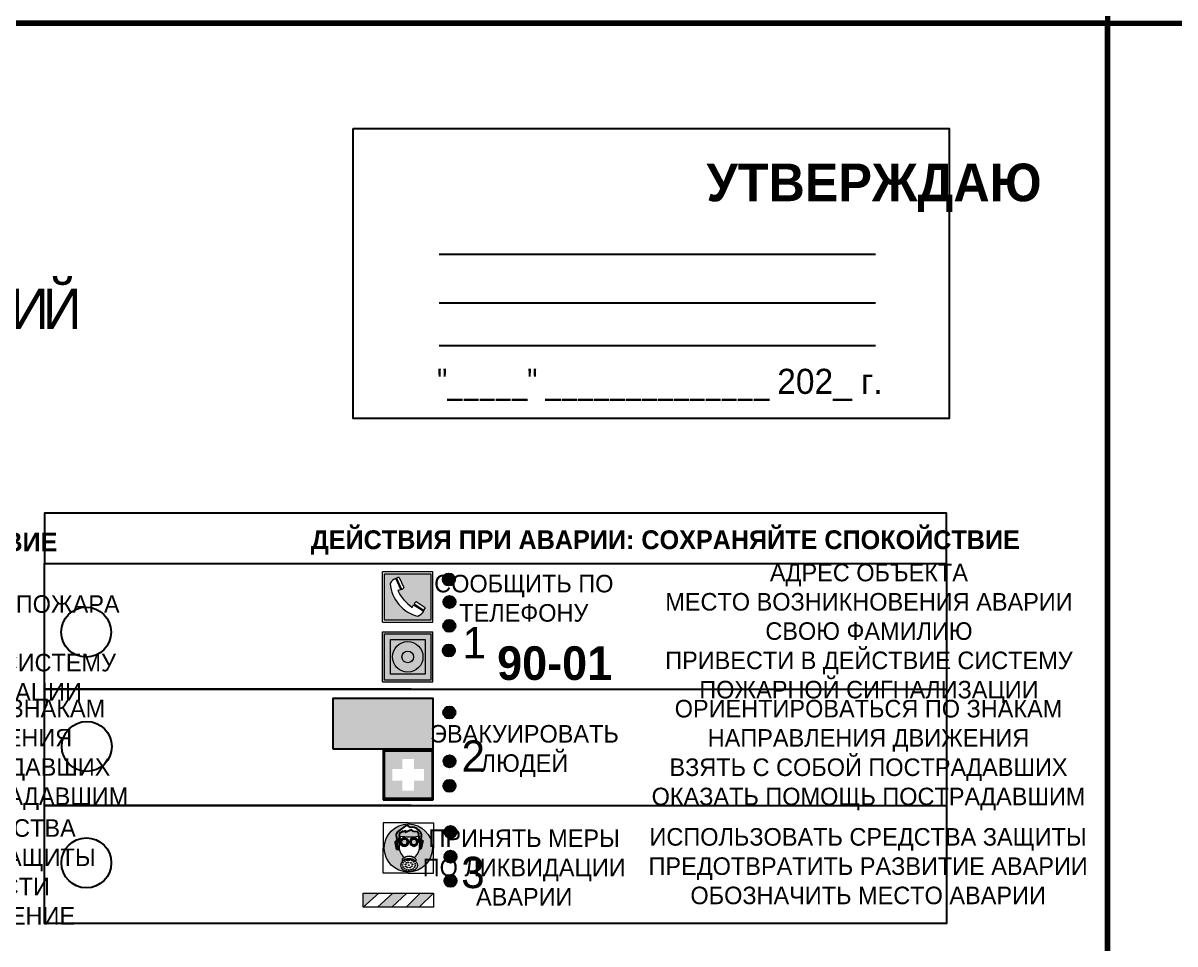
# Model space of a CAD drawing. Header units: millimetres. Extents: x 13810 to 67229, y 12374 to 21950.
# Drawn here: x 40139.8 to 40323.4, y 18940.2 to 19087 of the extents above; entities that cross this region are included whole.
import ezdxf

# ---------------------------------------------------------------- set-up
doc = ezdxf.new("R2010")
doc.units = ezdxf.units.MM
doc.styles.add('обычный', font='arial.ttf')

# ---------------------------------------------------------------- blocks, each defined once
blk = doc.blocks.new('A$C38D26F80')
h = blk.add_hatch(color=5)
h.dxf.hatch_style = 1
h.paths.add_polyline_path([(-8.77, -4.48, 1), (-0.19, -4.48, 1)])
h.paths.add_polyline_path([(-6.75, -3.58), (-6.75, -3.31), (-6.62, -3.22), (-6.5, -3.22), (-6.42, -3.3), (-6.39, -3.28), (-6.59, -2.23), (-6.59, -2.01), (-6.38, -1.58), (-4.76, -0.4), (-4.13, -0.79, -0.362848), (-2.1, -2.1, -0.201049), (-2.17, -2.48, 0.085434), (-2.26, -3.13), (-1.9, -3.16), (-2.25, -4.7), (-2.4, -4.59), (-2.43, -4.34), (-2.36, -4.34), (-2.14, -3.34), (-2.47, -3.42), (-2.58, -1.95), (-2.77, -1.58), (-3.58, -1.52), (-3.92, -1.26), (-5.05, -1.73), (-4.87, -1.39), (-5.41, -1.6), (-5.41, -1.46), (-6.13, -1.87), (-6.18, -3.5), (-6.56, -3.47), (-6.37, -4.59), (-6.16, -4.43), (-6.16, -4.66), (-6.36, -4.79), (-6.37, -4.8), (-6.51, -4.76)], flags=16)
h.paths.add_polyline_path([(-6.51, -4.76), (-6.36, -4.79), (-6.37, -4.8)], flags=0)
h.paths.add_polyline_path([(-5.92, -2.34, 0.089508), (-2.67, -2.35), (-2.48, -3.88, -0.268602), (-3.4, -6.18, 0.262449), (-5.2, -6.18, -0.268602), (-6.11, -3.88)], flags=16)
edge = h.paths.add_edge_path(flags=16)
edge.add_ellipse((-5.19, -3.41), major_axis=(0, 0.842), ratio=0.848992, start_angle=0, end_angle=360)
edge = h.paths.add_edge_path(flags=0)
edge.add_ellipse((-5.19, -3.39), major_axis=(0, 0.665), ratio=0.853798, start_angle=0, end_angle=360)
edge = h.paths.add_edge_path(flags=0)
edge.add_ellipse((-5.19, -3.4), major_axis=(0, 0.528), ratio=0.864094, start_angle=0, end_angle=360)
edge = h.paths.add_edge_path(flags=16)
edge.add_ellipse((-3.47, -3.4), major_axis=(0, 0.842), ratio=0.848992, start_angle=0, end_angle=360)
h.paths.add_polyline_path([(-3.13, -6.45), (-3.13, -6.84, 0.383174), (-5.57, -6.85), (-5.57, -6.49, -0.369952)], flags=16)
edge = h.paths.add_edge_path(flags=0)
edge.add_ellipse((-3.47, -3.39), major_axis=(0, 0.665), ratio=0.853798, start_angle=0, end_angle=360)
edge = h.paths.add_edge_path(flags=0)
edge.add_ellipse((-3.47, -3.4), major_axis=(0, 0.528), ratio=0.864094, start_angle=0, end_angle=360)
edge = h.paths.add_edge_path(flags=16)
edge.add_ellipse((-4.34, -7.57), major_axis=(-1.48, 0), ratio=0.744955, start_angle=0, end_angle=360)
h.paths.add_polyline_path([(-5.01, -6.85, -1), (-5.15, -6.85, -1)], flags=0)
h.paths.add_polyline_path([(-5.33, -7.14, -1), (-5.47, -7.14, -1)], flags=0)
h.paths.add_polyline_path([(-4.61, -6.71, -1), (-4.74, -6.71, -1)], flags=16)
h.paths.add_polyline_path([(-5.43, -7.51, -1), (-5.57, -7.51, -1)], flags=0)
h.paths.add_polyline_path([(-4.26, -6.67, -1), (-4.4, -6.67, -1)], flags=16)
h.paths.add_polyline_path([(-4.74, -7.14, -1), (-4.88, -7.14, -1)], flags=0)
h.paths.add_polyline_path([(-4.93, -7.43, -1), (-5.07, -7.43, -1)], flags=0)
h.paths.add_polyline_path([(-4.41, -7.07, -1), (-4.54, -7.07, -1)], flags=0)
h.paths.add_polyline_path([(-5.33, -7.87, -1), (-5.46, -7.87, -1)], flags=0)
h.paths.add_polyline_path([(-3.8, -6.71, -1), (-3.94, -6.71, -1)], flags=16)
h.paths.add_polyline_path([(-4.85, -7.78, -1), (-4.98, -7.78, -1)], flags=0)
h.paths.add_polyline_path([(-3.96, -7.14, -1), (-4.1, -7.14, -1)], flags=0)
h.paths.add_polyline_path([(-4.33, -7.53, -1), (-4.47, -7.53, -1)], flags=0)
h.paths.add_polyline_path([(-5.09, -8.12, -1), (-5.23, -8.12, -1)], flags=0)
h.paths.add_polyline_path([(-3.5, -6.94, -1), (-3.64, -6.94, -1)], flags=0)
h.paths.add_polyline_path([(-4.54, -7.97, -1), (-4.68, -7.97, -1)], flags=0)
h.paths.add_polyline_path([(-3.66, -7.39, -1), (-3.8, -7.39, -1)], flags=0)
h.paths.add_polyline_path([(-4.73, -8.35, -1), (-4.86, -8.35, -1)], flags=0)
h.paths.add_polyline_path([(-4.09, -7.96, -1), (-4.23, -7.96, -1)], flags=0)
h.paths.add_polyline_path([(-3.77, -7.74, -1), (-3.91, -7.74, -1)], flags=0)
h.paths.add_polyline_path([(-3.22, -7.27, -1), (-3.35, -7.27, -1)], flags=0)
h.paths.add_polyline_path([(-4.34, -8.4, -1), (-4.47, -8.4, -1)], flags=0)
h.paths.add_polyline_path([(-3.16, -7.61, -1), (-3.3, -7.61, -1)], flags=0)
h.paths.add_polyline_path([(-3.9, -8.35, -1), (-4.04, -8.35, -1)], flags=0)
h.paths.add_polyline_path([(-3.32, -7.91, -1), (-3.46, -7.91, -1)], flags=0)
h.paths.add_polyline_path([(-3.55, -8.23, -1), (-3.69, -8.23, -1)], flags=0)
at = {"color": 5, "lineweight": 5}
for p, q in [((-4.48, 0), (-8.96, 0)), ((-8.96, 0), (-8.96, -4.48)), ((-4.48, 0), (0, 0)), ((0, 0), (0, -4.48)), ((-6.59, -2.01), (-6.38, -1.58)), ((-6.59, -2.23), (-6.59, -2.01)), ((-6.38, -1.58), (-4.76, -0.4)), ((-6.13, -1.87), (-6.18, -3.5)), ((-5.41, -1.46), (-6.13, -1.87)), ((-4.87, -1.39), (-5.41, -1.6)), ((-5.41, -1.6), (-5.41, -1.46)), ((-3.92, -1.26), (-5.05, -1.73)), ((-5.05, -1.73), (-4.87, -1.39)), ((-4.76, -0.4), (-4.13, -0.79)), ((-3.58, -1.52), (-3.92, -1.26)), ((-2.77, -1.58), (-3.58, -1.52)), ((-2.58, -1.95), (-2.77, -1.58)), ((-2.47, -3.42), (-2.58, -1.95)), ((-6.75, -3.31), (-6.62, -3.22)), ((-6.75, -3.58), (-6.75, -3.31)), ((-6.51, -4.76), (-6.75, -3.58)), ((-6.62, -3.22), (-6.5, -3.22)), ((-6.39, -3.28), (-6.59, -2.23)), ((-6.18, -3.5), (-6.56, -3.47)), ((-6.56, -3.47), (-6.37, -4.59)), ((-6.5, -3.22), (-6.42, -3.3)), ((-6.42, -3.3), (-6.39, -3.28)), ((-5.92, -2.34), (-6.11, -3.88)), ((-2.67, -2.34), (-2.48, -3.88)), ((-2.14, -3.34), (-2.47, -3.42)), ((-2.36, -4.34), (-2.14, -3.34)), ((-1.9, -3.16), (-2.26, -3.13)), ((-2.25, -4.7), (-1.9, -3.16)), ((-8.96, -8.96), (-8.96, -4.48)), ((-6.37, -4.8), (-6.51, -4.76)), ((-6.37, -4.59), (-6.16, -4.43)), ((-6.16, -4.66), (-6.37, -4.8)), ((-6.16, -4.43), (-6.16, -4.66)), ((-2.43, -4.34), (-2.4, -4.59)), ((-2.43, -4.34), (-2.36, -4.34)), ((-2.4, -4.59), (-2.25, -4.7)), ((0, -8.96), (0, -4.48)), ((-5.57, -6.49), (-5.57, -6.85)), ((-3.13, -6.45), (-3.13, -6.84)), ((-4.48, -8.96), (-8.96, -8.96)), ((-4.48, -8.96), (0, -8.96))]:
    blk.add_line(p, q, dxfattribs=at)
at = {"color": 5}
for p, q in [((-6.59, -2.01), (-6.38, -1.58)), ((-6.59, -2.23), (-6.59, -2.01)), ((-6.38, -1.58), (-4.76, -0.4)), ((-6.13, -1.87), (-6.18, -3.5)), ((-5.41, -1.46), (-6.13, -1.87)), ((-4.87, -1.39), (-5.41, -1.6)), ((-5.41, -1.6), (-5.41, -1.46)), ((-3.92, -1.26), (-5.05, -1.73)), ((-5.05, -1.73), (-4.87, -1.39)), ((-4.76, -0.4), (-4.13, -0.79)), ((-3.58, -1.52), (-3.92, -1.26)), ((-2.77, -1.58), (-3.58, -1.52)), ((-2.58, -1.95), (-2.77, -1.58)), ((-2.47, -3.42), (-2.58, -1.95)), ((-6.75, -3.31), (-6.62, -3.22)), ((-6.75, -3.58), (-6.75, -3.31)), ((-6.51, -4.76), (-6.75, -3.58)), ((-6.62, -3.22), (-6.5, -3.22)), ((-6.39, -3.28), (-6.59, -2.23)), ((-6.18, -3.5), (-6.56, -3.47)), ((-6.56, -3.47), (-6.37, -4.59)), ((-6.5, -3.22), (-6.42, -3.3)), ((-6.42, -3.3), (-6.39, -3.28)), ((-2.14, -3.34), (-2.47, -3.42)), ((-2.36, -4.34), (-2.14, -3.34)), ((-2.26, -3.13), (-1.9, -3.16)), ((-1.9, -3.16), (-2.25, -4.7)), ((-6.37, -4.8), (-6.51, -4.76)), ((-6.36, -4.79), (-6.51, -4.76)), ((-6.37, -4.59), (-6.16, -4.43)), ((-6.16, -4.66), (-6.37, -4.8)), ((-6.16, -4.66), (-6.36, -4.79)), ((-6.16, -4.43), (-6.16, -4.66)), ((-2.4, -4.59), (-2.43, -4.34)), ((-2.43, -4.34), (-2.36, -4.34)), ((-2.25, -4.7), (-2.4, -4.59))]:
    blk.add_line(p, q, dxfattribs=at)
at = {"color": 5, "lineweight": 5}
for centre, radius in [((-4.48, -4.48), 4.29), ((-5.5, -7.51), 0.0678), ((-5.4, -7.14), 0.0678), ((-5.4, -7.87), 0.0678), ((-5.16, -8.12), 0.0678), ((-5.08, -6.85), 0.0678), ((-5, -7.43), 0.0678), ((-4.91, -7.78), 0.0678), ((-4.81, -7.14), 0.0678), ((-4.67, -6.71), 0.0678), ((-4.61, -7.97), 0.0678), ((-4.47, -7.07), 0.0678), ((-4.4, -7.53), 0.0678), ((-4.33, -6.67), 0.0678), ((-4.16, -7.96), 0.0678), ((-4.03, -7.14), 0.0678), ((-3.87, -6.71), 0.0678), ((-3.84, -7.74), 0.0678), ((-3.73, -7.39), 0.0678), ((-3.62, -8.23), 0.0678), ((-3.57, -6.94), 0.0678), ((-3.39, -7.91), 0.0678), ((-3.28, -7.27), 0.0678), ((-3.23, -7.61), 0.0678), ((-4.79, -8.35), 0.0678), ((-4.4, -8.4), 0.0678), ((-3.97, -8.35), 0.0678)]:
    blk.add_circle(centre, radius, dxfattribs=at)
at = {"color": 5}
for centre, radius, start, end in [((-3.89, -2.66), 1.88, 17.387, 97.1599), ((-0.35, -3.07), 1.91, 162.2553, 181.7878), ((-2.6, -2.2), 0.511, 326.3906, 11.8614)]:
    blk.add_arc(centre, radius, start, end, dxfattribs=at)
at = {"color": 5, "lineweight": 5}
for centre, radius, start, end in [((-3.66, -4.24), 2.47, 171.573, 231.7124), ((-4.28, 6.66), 9.15, 259.6987, 280.1569), ((-4.93, -4.24), 2.47, 308.2876, 8.427), ((-0.47, -3.05), 1.79, 161.5846, 182.4584), ((-2.6, -2.2), 0.513, 326.4781, 11.7739), ((-4.33, -7.88), 1.87, 50.358, 131.5662), ((-4.3, -7.78), 1.83, 60.5889, 119.4111), ((-4.34, -8.2), 1.82, 48.4943, 132.3565)]:
    blk.add_arc(centre, radius, start, end, dxfattribs=at)
for centre, major_axis, ratio in [((-5.19, -3.41), (0, 0.842), 0.848992), ((-5.19, -3.39), (0, 0.665), 0.853798), ((-5.19, -3.4), (0, 0.528), 0.864094), ((-3.47, -3.4), (0, 0.842), 0.848992), ((-3.47, -3.39), (0, 0.665), 0.853798), ((-3.47, -3.4), (0, 0.528), 0.864094), ((-4.34, -7.57), (-1.48, 0), 0.744955)]:
    blk.add_ellipse(centre, major_axis=major_axis, ratio=ratio, dxfattribs=at)
blk = doc.blocks.new('A$C47DD6509')
at = {"lineweight": 5}
for points in [[(-8.69, 0), (-11.19, 0), (-11.19, -2.22)], [(-4.22, 0), (-6.45, 0), (-8.91, -2.22), (-6.61, -2.22)], [(0, 0), (-2.09, 0), (-4.36, -2.22), (-2.29, -2.22)]]:
    blk.add_hatch(color=242, dxfattribs=at).paths.add_polyline_path(points)
at = {"color": 242, "lineweight": 5}
for p, q in [((-11.19, -2.22), (-8.69, 0)), ((-11.19, -2.22), (-11.19, 0)), ((-11.19, 0), (-8.69, 0)), ((-11.19, 0), (0, 0)), ((-8.91, -2.22), (-6.45, 0)), ((-6.61, -2.22), (-4.22, 0)), ((-4.36, -2.22), (-2.09, 0)), ((-2.29, -2.22), (0, 0)), ((0, 0), (0, -2.22)), ((0, -2.22), (-11.19, -2.22))]:
    blk.add_line(p, q, dxfattribs=at)
blk = doc.blocks.new('A$C32E8229D')
at = {"true_color": 0xffffff}
blk.add_hatch(color=7, dxfattribs=at).paths.add_polyline_path([(0, 0), (0, -8), (16, -8), (16, 0)])
h = blk.add_hatch(color=126)
h.paths.add_polyline_path([(0.2, -0.2), (15.8, -0.2), (15.8, -7.8), (0.2, -7.8)])
h.paths.add_polyline_path([(13.49, -2.05), (12.08, -2.05), (11.37, -2.63, 0.162397), (11.29, -2.84), (11.29, -3.63), (10.35, -3.63), (10.35, -4.05), (11.68, -4.05), (11.68, -3.48), (12.26, -4.28), (11.29, -5.1), (11.29, -6.78), (11.85, -6.78), (11.85, -5.44), (12.8, -4.64), (12.8, -5.94), (14.46, -5.94), (14.46, -5.39), (13.45, -5.39), (13.45, -3.97), (12.46, -2.59), (13.15, -2.59), (13.69, -3.34), (14.18, -3)], flags=16)
h.paths.add_polyline_path([(10.74, -1.82, 1), (11.8, -1.82, 1)], flags=16)
h.paths.add_polyline_path([(9.39, -3.59), (5.99, -3.59), (6.56, -3.03), (5.91, -3.03), (5.1, -3.83), (5.91, -4.64), (6.56, -4.64), (5.99, -4.09), (9.39, -4.09)], flags=16)
h.paths.add_polyline_path([(4.29, -1.08), (1.72, -1.08), (1.72, -6.6), (4.29, -6.6)], flags=16)
at = {"color": 126}
blk.add_lwpolyline([(16, -8), (0, -8), (0, 0), (16, 0)], close=True, dxfattribs=at)
blk = doc.blocks.new('A$C18900ED3')
h = blk.add_hatch(color=126)
h.paths.add_polyline_path([(-0.18, -0.18), (-7.02, -0.18), (-7.02, -7.02), (-0.18, -7.02)])
h.paths.add_polyline_path([(-5.89, -4.46), (-5.89, -2.77), (-4.46, -2.77), (-4.46, -1.31), (-2.77, -1.31), (-2.77, -2.77), (-1.33, -2.77), (-1.33, -4.46), (-2.77, -4.46), (-2.77, -5.89), (-4.46, -5.89), (-4.46, -4.46)], flags=16)
at = {"color": 126}
for p, q in [((-7.2, 0), (-7.2, -7.2)), ((0, 0), (-7.2, 0)), ((0, -7.2), (0, 0)), ((-7.02, -7.02), (-7.02, -0.18)), ((-7.02, -0.18), (-0.18, -0.18)), ((-0.18, -0.18), (-0.18, -7.02)), ((-7.2, -7.2), (0, -7.2)), ((-0.18, -7.02), (-7.02, -7.02))]:
    blk.add_line(p, q, dxfattribs=at)
blk = doc.blocks.new('A$C456E1F9C')
at = {"lineweight": 5}
h = blk.add_hatch(color=242, dxfattribs=at)
h.paths.add_polyline_path([(0.51, -1.47), (0.51, -13.26), (12.29, -13.26), (12.29, -1.47)])
h.paths.add_polyline_path([(5.42, -4.95, -0.254479), (4.78, -5.4), (3.52, -2.53, -0.209735), (4.23, -2.4)], flags=16)
h.paths.add_polyline_path([(8.53, -8.6), (10.87, -10.17), (10.54, -10.76), (8.03, -9.13, -0.192251)], flags=16)
h.paths.add_polyline_path([(4.61, -5.49, 0.005518), (3.87, -5.72, 0.128647), (7.49, -10.01, 0.00809), (7.83, -9.33), (10.47, -10.97, -0.16736), (8.99, -12.25, -0.327862), (1.95, -3.95, -0.166952), (3.36, -2.62)], flags=16)
at = {"color": 242, "lineweight": 5}
for p, q in [((0, -13.77), (0, -0.97)), ((12.8, -0.97), (0, -0.97)), ((4.61, -5.49), (3.36, -2.62)), ((3.52, -2.53), (4.78, -5.4)), ((4.23, -2.4), (5.42, -4.95)), ((12.8, -13.77), (12.8, -0.97)), ((10.81, -10.12), (8.53, -8.6)), ((7.83, -9.33), (10.47, -10.97)), ((8.03, -9.13), (10.54, -10.76)), ((10.54, -10.76), (10.8, -10.3)), ((10.8, -10.3), (10.81, -10.12)), ((0, -13.77), (12.8, -13.77))]:
    blk.add_line(p, q, dxfattribs=at)
blk.add_lwpolyline([(0.51, -1.47), (12.29, -1.47), (12.29, -13.26), (0.51, -13.26)], close=True, dxfattribs=at)
for centre, radius, start, end in [((4.59, -5.34), 2.99, 114.2845, 152.1974), ((4.02, -3.27), 0.891, 76.3284, 123.7092), ((11.12, -3.31), 9.19, 183.9915, 256.6009), ((14.98, -39.1), 35.17, 107.1487, 108.4135), ((13.86, -0.94), 11.08, 205.5536, 234.8762), ((4.68, -4.59), 0.824, 276.9621, 334.0723), ((8.94, -9.5), 0.989, 114.4092, 157.9388), ((-13.31, 0.8), 23.44, 332.5487, 334.4027), ((7.87, -9.46), 3, 291.9291, 329.9329)]:
    blk.add_arc(centre, radius, start, end, dxfattribs=at)
blk = doc.blocks.new('A$C54414219')
at = {"true_color": 0xffffff}
h = blk.add_hatch(color=7, dxfattribs=at)
h.paths.add_polyline_path([(2.39, -9.45), (2.39, -18.3), (11.23, -18.3), (11.23, -9.45)], flags=0)
h.paths.add_polyline_path([(10.71, -13.87, -1), (2.92, -13.87, -1)], flags=0)
h.paths.add_polyline_path([(8.3, -13.87, -1), (5.33, -13.87, -1)], flags=0)
h.paths.add_polyline_path([(0.41, -7.47), (0.41, -20.27), (13.21, -20.27), (13.21, -7.47)])
h.paths.add_polyline_path([(0.92, -19.77), (12.71, -19.77), (12.71, -7.98), (0.92, -7.98)], flags=16)
h.paths.add_polyline_path([(11.23, -9.45), (11.23, -18.3), (2.39, -18.3), (2.39, -9.45)], flags=0)
at = {"lineweight": 5}
h = blk.add_hatch(color=242, dxfattribs=at)
h.paths.add_polyline_path([(12.71, -7.98), (0.92, -7.98), (0.92, -19.77), (12.71, -19.77)])
h.paths.add_polyline_path([(11.23, -18.3), (2.39, -18.3), (2.39, -9.45), (11.23, -9.45)], flags=16)
h.paths.add_polyline_path([(10.71, -13.87, -1), (2.92, -13.87, -1)], flags=0)
h.paths.add_polyline_path([(8.3, -13.87, -1), (5.33, -13.87, -1)], flags=0)
at = {"true_color": 0xffffff}
h = blk.add_hatch(color=7, dxfattribs=at)
h.paths.add_polyline_path([(2.39, -9.45), (2.39, -18.3), (11.23, -18.3), (11.23, -9.45)])
h.paths.add_polyline_path([(10.71, -13.87, -1), (2.92, -13.87, -1)], flags=16)
h.paths.add_polyline_path([(8.3, -13.87, -1), (5.33, -13.87, -1)], flags=0)
at = {"lineweight": 5}
h = blk.add_hatch(color=242, dxfattribs=at)
h.paths.add_polyline_path([(2.92, -13.87, 1), (10.71, -13.87, 1)])
h.paths.add_polyline_path([(8.3, -13.87, -1), (5.33, -13.87, -1)], flags=16)
at = {"color": 242, "lineweight": 5}
for p, q in [((0.41, -20.27), (0.41, -7.47)), ((0.41, -7.47), (13.21, -7.47)), ((0.41, -7.47), (13.21, -7.47)), ((13.21, -20.27), (13.21, -7.47)), ((0.41, -20.27), (13.21, -20.27))]:
    blk.add_line(p, q, dxfattribs=at)
for points in [[(0.92, -7.98), (12.71, -7.98), (12.71, -19.77), (0.92, -19.77)], [(2.39, -9.45), (11.23, -9.45), (11.23, -18.3), (2.39, -18.3)]]:
    blk.add_lwpolyline(points, close=True, dxfattribs=at)
for radius in [3.89, 1.49]:
    blk.add_circle((6.81, -13.87), radius, dxfattribs=at)

msp = doc.modelspace()

# ---------------------------------------------------------------- hatches: boundary and pattern name
at = {"lineweight": 0}
h = msp.add_hatch(color=256, dxfattribs=at)
h.dxf.hatch_style = 1
h.paths.add_polyline_path([(40208.63, 18998.28, 1), (40206.7, 18998.28, 1)])
h = msp.add_hatch(color=256, dxfattribs=at)
h.dxf.hatch_style = 1
h.paths.add_polyline_path([(40208.74, 18994.69, 1), (40206.81, 18994.69, 1)])
h = msp.add_hatch(color=256, dxfattribs=at)
h.dxf.hatch_style = 1
h.paths.add_polyline_path([(40208.7, 18990.88, 1), (40206.77, 18990.88, 1)])
h = msp.add_hatch(color=256, dxfattribs=at)
h.dxf.hatch_style = 1
h.paths.add_polyline_path([(40208.62, 18986.95, 1), (40206.69, 18986.95, 1)])
h = msp.add_hatch(color=256, dxfattribs=at)
h.dxf.hatch_style = 1
h.paths.add_polyline_path([(40208.7, 18977.07, 1), (40206.77, 18977.07, 1)])
h = msp.add_hatch(color=256, dxfattribs=at)
h.dxf.hatch_style = 1
h.paths.add_polyline_path([(40208.74, 18969.29, 1), (40206.81, 18969.29, 1)])
h = msp.add_hatch(color=256, dxfattribs=at)
h.dxf.hatch_style = 1
h.paths.add_polyline_path([(40208.73, 18965.39, 1), (40206.8, 18965.39, 1)])
h = msp.add_hatch(color=256, dxfattribs=at)
h.dxf.hatch_style = 1
h.paths.add_polyline_path([(40208.89, 18958.03, 1), (40206.96, 18958.03, 1)])
h = msp.add_hatch(color=256, dxfattribs=at)
h.dxf.hatch_style = 1
h.paths.add_polyline_path([(40208.89, 18954.09, 1), (40206.96, 18954.09, 1)])
h = msp.add_hatch(color=256, dxfattribs=at)
h.dxf.hatch_style = 1
h.paths.add_polyline_path([(40208.89, 18950.25, 1), (40206.96, 18950.25, 1)])

# ---------------------------------------------------------------- linework, layer by layer
at = {"color": 2, "lineweight": 100}
for points in [[(39712.67, 19481.99), (40312.67, 19481.99), (40312.67, 19086.99), (39712.67, 19086.99)], [(39712.67, 19086.99), (40312.67, 19086.99), (40312.67, 18691.99), (39712.67, 18691.99)], [(40312.67, 19086.99), (40912.67, 19086.99), (40912.67, 18691.99), (40312.67, 18691.99)]]:
    msp.add_lwpolyline(points, close=True, dxfattribs=at)
for points in [[(40192.39, 19070.17), (40287.39, 19070.17), (40287.39, 19023.97), (40192.39, 19023.97)], [(40143.22, 19000.81), (40286.99, 19000.81), (40286.99, 19008.86), (40143.22, 19008.86)], [(40143.22, 19000.81), (40286.99, 19000.81), (40286.99, 18943.41), (40143.22, 18943.41)]]:
    msp.add_lwpolyline(points, close=True)
for points in [[(40206.14, 19050.13), (40275.67, 19050.13)], [(40206.14, 19042.37), (40275.67, 19042.37)], [(40206.14, 19035.58), (40275.67, 19035.58)], [(40201.64, 18980.82), (40143.22, 18980.82), (40286.99, 18980.82)], [(40201.64, 18962.24), (40143.22, 18962.24), (40286.99, 18962.24)]]:
    msp.add_lwpolyline(points)
for centre, radius in [((40207.67, 18998.28), 0.966), ((40207.77, 18994.69), 0.966), ((40149.85, 18989.89), 3.98), ((40207.73, 18990.88), 0.966), ((40207.65, 18986.95), 0.966), ((40207.74, 18977.07), 0.966), ((40149.94, 18971.66), 3.98), ((40207.78, 18969.29), 0.966), ((40207.77, 18965.39), 0.966), ((40207.93, 18958.03), 0.966), ((40149.88, 18953.09), 3.98), ((40207.92, 18954.09), 0.966), ((40207.92, 18950.25), 0.966)]:
    msp.add_circle(centre, radius)

# ---------------------------------------------------------------- block references
for name, p, xscale, yscale, zscale in [('A$C456E1F9C', (40197.11, 19000.09), 0.625, 0.625, 0.625), ('A$C54414219', (40196.85, 18994.61), 0.625, 0.625, 0.625), ('A$C18900ED3', (40205.18, 18971.14), 1.111111111007631, 1.111111111007631, 1.111111111007631), ('A$C38D26F80', (40205.2, 18959.47), 0.8928571427240968, 0.8928571427240968, 0.8928571427240968)]:
    msp.add_blockref(name, p, dxfattribs=dict(xscale=xscale, yscale=yscale, zscale=zscale))
at = {"xscale": -1}
msp.add_blockref('A$C32E8229D', (40205.18, 18979.29), dxfattribs=at)
at = {"color": 242, "true_color": 0xc1121c}
msp.add_blockref('A$C47DD6509', (40205.2, 18948.25), dxfattribs=at)

# ---------------------------------------------------------------- texts
at = {"lineweight": 0, "attachment_point": 5, "style": 'обычный'}
for s, insert, char_height, width in [('\\pi-18,l18,t18;{\\fProxima Nova Rg|b1|i0|c204|p2;УТВЕРЖДАЮ\\H1.1997x; }', (40275.43, 19060.71), 6, 126.6484), ('{\\fArial Narrow|b0|i0|c204|p34;"_____" ______________ \\fProxima Nova Rg|b0|i0|c204|p2;202_ г. }', (40241.3, 19029.29), 4, 78.6503), ('{\\fProxima Nova Rg|b1|i0|c204|p2;ДЕЙСТВИЯ ПРИ ПОЖАРЕ: СОХРАНЯЙТЕ СПОКОЙСТВИЕ\\H1.6644x; }', (40088.39, 19003.83), 3, 175.1736), ('{\\fProxima Nova Rg|b1|i0|c204|p2;ДЕЙСТВИЯ ПРИ АВАРИИ: СОХРАНЯЙТЕ СПОКОЙСТВИЕ\\H1.6644x; }', (40242.17, 19004.18), 3, 175.1736), ('\\pi-8.4,l8.4,t8.4;{\\fProxima Nova Rg|b0|i0|c204|p2;АДРЕС ОБЪЕКТА\\PМЕСТО ВОЗНИКНОВЕНИЯ ПОЖАРА \\PСВОЮ ФАМИЛИЮ\\PПРИВЕСТИ В ДЕЙСТВИЕ СИСТЕМУ \\PПОЖАРНОЙ СИГНАЛИЗАЦИИ}', (40122.13, 18989.29), 2.8, 126.6484), ('\\pi-8.4,l8.4,t8.4;{\\fProxima Nova Rg|b0|i0|c204|p2;АДРЕС ОБЪЕКТА\\PМЕСТО ВОЗНИКНОВЕНИЯ АВАРИИ\\PСВОЮ ФАМИЛИЮ\\PПРИВЕСТИ В ДЕЙСТВИЕ СИСТЕМУ \\PПОЖАРНОЙ СИГНАЛИЗАЦИИ}', (40274.62, 18989.65), 2.8, 126.6484), ('{\\fProxima Nova Rg|b0|i0|c204|p2;СООБЩИТЬ ПО \\PТЕЛЕФОНУ}', (40219.61, 18995.27), 2.8, 126.6484), ('{\\fProxima Nova Rg|b0|i0|c204|p2;1\\H1.1667x; }', (40211.71, 18988.2), 5, 126.6484), ('{\\fProxima Nova Rg|b1|i0|c204|p2;\\H1.0714x;90-01\\fProxima Nova Rg|b0|i0|c204|p2;\\H0.93331x; \\H1.3449x; }', (40224.52, 18984.91), 5, 126.6484), ('\\pi-8.4,l8.4,t8.4;{\\fProxima Nova Rg|b0|i0|c204|p2;ОРИЕНТИРОВАТЬСЯ ПО ЗНАКАМ \\PНАПРАВЛЕНИЯ ДВИЖЕНИЯ\\PВЗЯТЬ С СОБОЙ ПОСТРАДАВШИХ\\PОКАЗАТЬ ПОМОЩЬ ПОСТРАДАВШИМ}', (40121.99, 18970.32), 2.8, 126.6484), ('\\pi-8.4,l8.4,t8.4;{\\fProxima Nova Rg|b0|i0|c204|p2;ОРИЕНТИРОВАТЬСЯ ПО ЗНАКАМ \\PНАПРАВЛЕНИЯ ДВИЖЕНИЯ\\PВЗЯТЬ С СОБОЙ ПОСТРАДАВШИХ\\PОКАЗАТЬ ПОМОЩЬ ПОСТРАДАВШИМ}', (40274.55, 18970.28), 2.8, 126.6484), ('{\\fProxima Nova Rg|b0|i0|c204|p2;ЭВАКУИРОВАТЬ \\PЛЮДЕЙ}', (40219.71, 18970.94), 2.8, 126.6484), ('{\\fProxima Nova Rg|b0|i0|c204|p2;2\\H1.1967x; }', (40211.56, 18970.12), 5, 126.6484), ('\\pi-8.4,l8.4,t8.4;{\\fProxima Nova Rg|b0|i0|c204|p2;ИСПОЛЬЗОВАТЬ СРЕДСТВА \\PПРОТИВОПОЖАРНОЙ ЗАЩИТЫ \\PПРИ НЕОБХОДИМОСТИ \\PОБЕСТОЧИТЬ ПОМЕЩЕНИЕ}', (40122.15, 18951.25), 2.8, 126.6484), ('{\\fProxima Nova Rg|b0|i0|c204|p2;ПРИНЯТЬ МЕРЫ \\PПО ЛИКВИДАЦИИ \\PАВАРИИ}', (40219.67, 18952.36), 2.8, 126.6484), ('\\pi-8.4,l8.4,t8.4;{\\fProxima Nova Rg|b0|i0|c204|p2;ИСПОЛЬЗОВАТЬ СРЕДСТВА ЗАЩИТЫ \\PПРЕДОТВРАТИТЬ РАЗВИТИЕ АВАРИИ\\PОБОЗНАЧИТЬ МЕСТО АВАРИИ}', (40274.49, 18952.56), 2.8, 126.6484), ('{\\fProxima Nova Rg|b0|i0|c204|p2;3\\H1.1967x; }', (40211.5, 18951.54), 5, 126.6484)]:
    msp.add_mtext(s, dxfattribs=dict(at, insert=insert, char_height=char_height, width=width))
at = {"color": 0, "lineweight": 0, "insert": (40010.72, 19044.81), "char_height": 8, "width": 449.2158, "attachment_point": 5, "style": 'обычный'}
msp.add_mtext('{\\fArial Black|b1|i0|c204|p34;\\H2x;\\T0.85;  \\fArial Narrow|b0|i0|c204|p34;\\H0.8x;\\W0.9;\\P\\fProxima Nova Rg|b0|i0|c204|p2;\\H0.5x;\\W1;\\C256;ПРИ ПОЖАРЕ  ИЛИ ДРУГИХ ЧРЕЗВЫЧАЙНЫХ СИТУАЦИЯХ  ИЗ ПОМЕЩЕНИЙ \\fProxima Nova Rg|b1|i0|c204|p2;\\H1.25x;\\PЦМТО:  АБК 1 ЭТАЖ }', dxfattribs=at)

doc.saveas('drawing.dxf')
